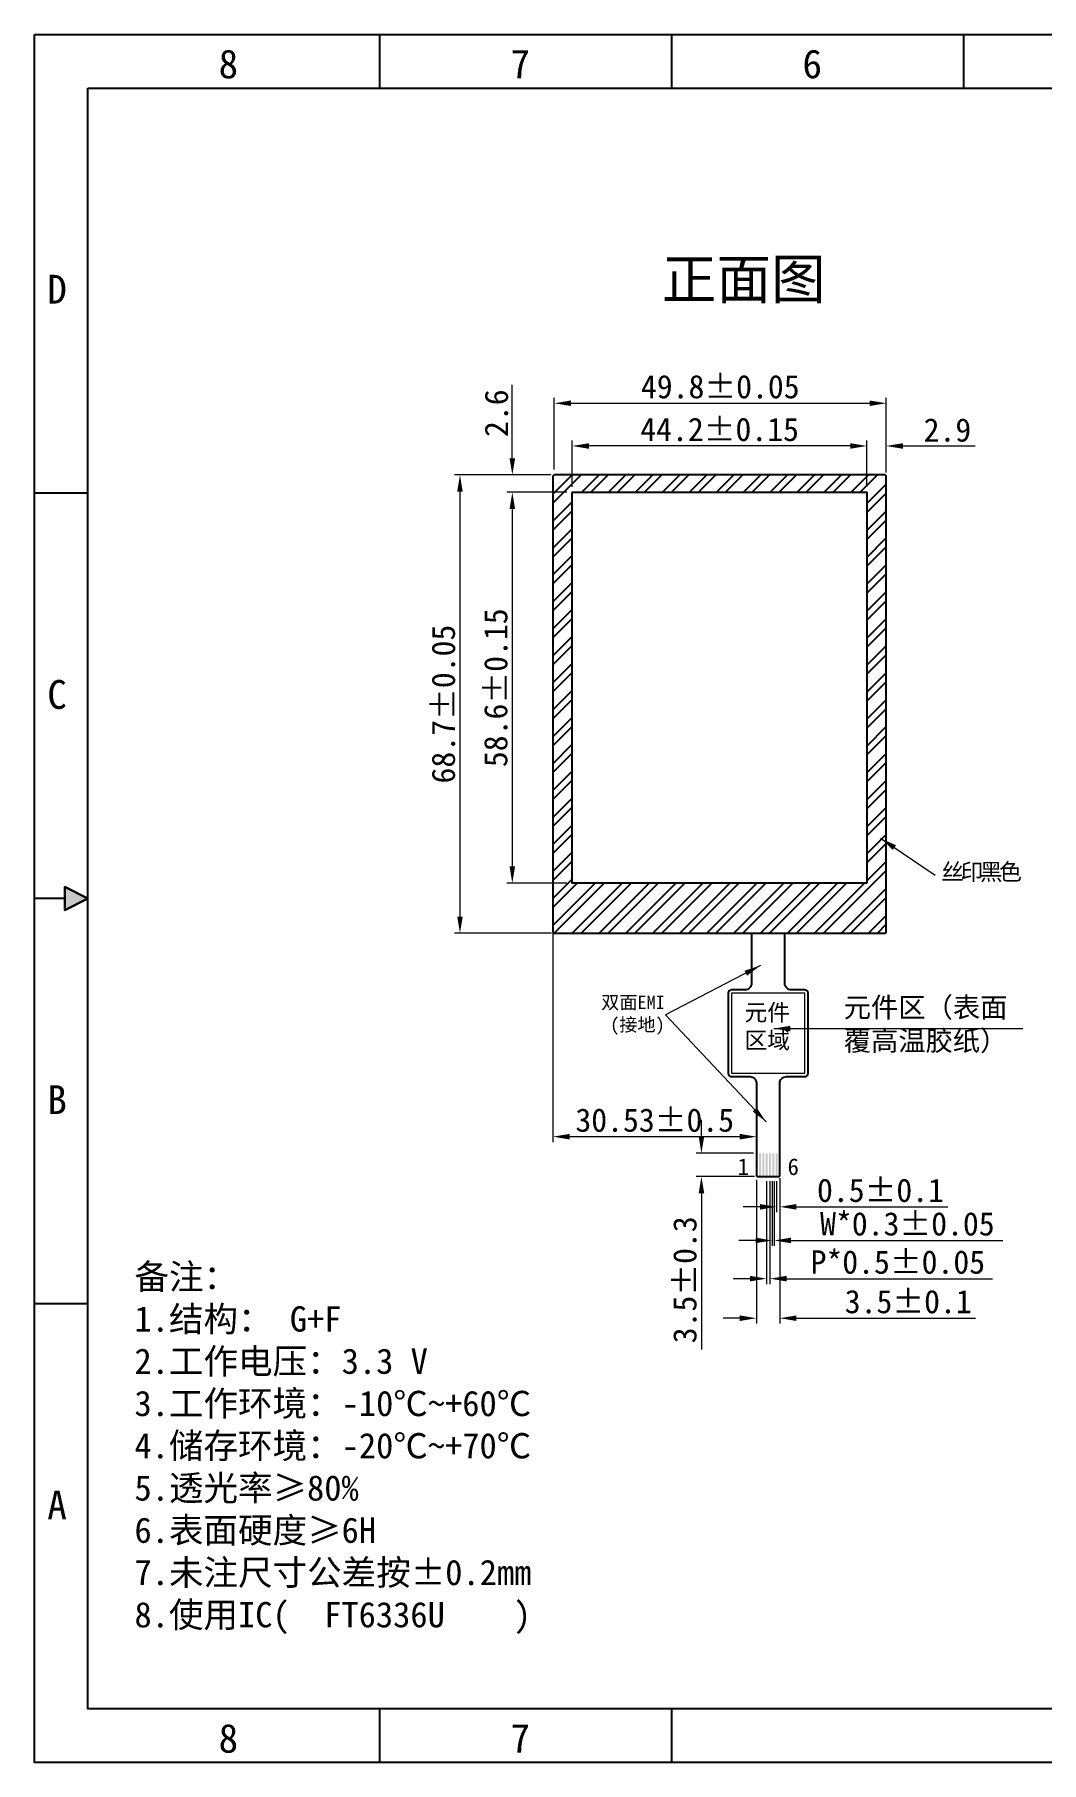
# Model space of a CAD drawing. Header units: millimetres. Extents: x 1751 to 2117, y 1400 to 1659.
# Drawn here: x 1751 to 1902, y 1400.2 to 1659.2 of the extents above; entities that cross this region are included whole.
import ezdxf

# ---------------------------------------------------------------- set-up
doc = ezdxf.new("R2010")
doc.units = ezdxf.units.MM
for name, color, linetype in [('dim', 4, 'Continuous'), ('FPC', 3, 'Continuous'), ('lens', 6, 'Continuous'), ('尺寸', 4, 'Continuous')]:
    doc.layers.add(name, color=color, linetype=linetype)
doc.layers.add('元件区', color=7, linetype='Continuous', lineweight=13)
doc.styles.add('ROMANC', font='')
doc.styles.get("Standard").update_dxf_attribs({"font": 'simhei.ttf'})
doc.styles.get('ROMANC').set_extended_font_data('SimSun')
doc.dimstyles.new('ISO-25', dxfattribs={"dimtxt": 2.5, "dimasz": 2.5, "dimexe": 1.25, "dimexo": 0.625, "dimtad": 1, "dimdsep": 46, "dimtxsty": 'Standard', "dimcen": 2.5, "dimadec": 0, "dimazin": 2, "dimtfac": 1, "dimtmove": 0, "dimatfit": 3, "dimfxl": 1, "dimarcsym": 0})
doc.dimstyles.new('ISO-25$0', dxfattribs={"dimtxt": 5, "dimasz": 2.5, "dimexe": 0.8, "dimexo": 0.8, "dimtad": 1, "dimzin": 9, "dimdsep": 46, "dimtxsty": 'Standard', "dimcen": 2.5, "dimclrd": 256, "dimclre": 256, "dimadec": 0, "dimazin": 2, "dimtfac": 1, "dimtofl": 0, "dimtmove": 0, "dimatfit": 3, "dimfxl": 0.8, "dimtolj": 1, "dimlwd": 13, "dimlwe": 13, "dimarcsym": 0})

# ---------------------------------------------------------------- blocks, each defined once
blk = doc.blocks.new('*D3')
at = {"layer": 'Defpoints', "color": 0}
for p in [(1859.28, 1488.3), (1862.78, 1488.36), (1862.78, 1466.77)]:
    blk.add_point(p, dxfattribs=at)
at = {"layer": 'dim', "lineweight": 13}
for p, q in [((1859.28, 1487.5), (1859.28, 1465.97)), ((1862.78, 1487.56), (1862.78, 1465.97)), ((1856.78, 1466.77), (1854.28, 1466.77)), ((1865.28, 1466.77), (1892.13, 1466.77))]:
    blk.add_line(p, q, dxfattribs=at)
at = {"layer": 'dim'}
for points in [[(1856.78, 1467.19), (1856.78, 1466.36), (1859.28, 1466.77)], [(1865.28, 1467.19), (1865.28, 1466.36), (1862.78, 1466.77)]]:
    blk.add_solid(points, dxfattribs=at)
at = {"layer": 'dim', "color": 0, "lineweight": 5, "insert": (1882.05, 1469.24), "char_height": 3.5, "attachment_point": 5}
blk.add_mtext('\\A1;3.5±0.1', dxfattribs=at)
blk = doc.blocks.new('*D4')
at = {"layer": 'Defpoints', "color": 0}
for p in [(1862.29, 1488.13), (1862.78, 1488.56), (1862.78, 1483.47)]:
    blk.add_point(p, dxfattribs=at)
at = {"layer": 'dim', "lineweight": 13}
for p, q in [((1862.29, 1487.33), (1862.29, 1482.67)), ((1862.78, 1487.76), (1862.78, 1482.67)), ((1859.79, 1483.47), (1857.29, 1483.47)), ((1865.28, 1483.47), (1887.99, 1483.47))]:
    blk.add_line(p, q, dxfattribs=at)
at = {"layer": 'dim'}
for points in [[(1859.79, 1483.89), (1859.79, 1483.05), (1862.29, 1483.47)], [(1865.28, 1483.89), (1865.28, 1483.05), (1862.78, 1483.47)]]:
    blk.add_solid(points, dxfattribs=at)
at = {"layer": 'dim', "color": 0, "lineweight": 5, "insert": (1877.89, 1485.93), "char_height": 3.5, "attachment_point": 5}
blk.add_mtext('\\A1;0.5±0.1', dxfattribs=at)
blk = doc.blocks.new('*D1')
at = {"layer": 'Defpoints', "color": 0}
for p in [(1861.64, 1488.13), (1861.94, 1488.13), (1861.94, 1478.43)]:
    blk.add_point(p, dxfattribs=at)
at = {"layer": 'dim', "lineweight": 13}
for p, q in [((1861.64, 1487.33), (1861.64, 1477.63)), ((1861.94, 1487.33), (1861.94, 1477.63)), ((1859.14, 1478.43), (1856.64, 1478.43)), ((1864.44, 1478.43), (1896.24, 1478.43))]:
    blk.add_line(p, q, dxfattribs=at)
at = {"layer": 'dim'}
for points in [[(1859.14, 1478.85), (1859.14, 1478.02), (1861.64, 1478.43)], [(1864.44, 1478.85), (1864.44, 1478.02), (1861.94, 1478.43)]]:
    blk.add_solid(points, dxfattribs=at)
at = {"layer": 'dim', "color": 0, "lineweight": 5, "insert": (1881.92, 1480.9), "char_height": 3.5, "attachment_point": 5}
blk.add_mtext('\\A1;W*0.3±0.05', dxfattribs=at)
blk = doc.blocks.new('*D2')
at = {"layer": 'Defpoints', "color": 0}
for p in [(1860.79, 1488.13), (1861.29, 1488.13), (1861.29, 1472.7)]:
    blk.add_point(p, dxfattribs=at)
at = {"layer": 'dim', "lineweight": 13}
for p, q in [((1860.79, 1487.33), (1860.79, 1471.9)), ((1861.29, 1487.33), (1861.29, 1471.9)), ((1858.29, 1472.7), (1855.79, 1472.7)), ((1863.79, 1472.7), (1894.69, 1472.7))]:
    blk.add_line(p, q, dxfattribs=at)
at = {"layer": 'dim'}
for points in [[(1858.29, 1473.12), (1858.29, 1472.29), (1860.79, 1472.7)], [(1863.79, 1473.12), (1863.79, 1472.29), (1861.29, 1472.7)]]:
    blk.add_solid(points, dxfattribs=at)
at = {"layer": 'dim', "color": 0, "lineweight": 5, "insert": (1880.49, 1475.17), "char_height": 3.5, "attachment_point": 5}
blk.add_mtext('\\A1;P*0.5±0.05', dxfattribs=at)
blk = doc.blocks.new('*D5')
at = {"layer": 'Defpoints', "color": 0}
for p in [(1831.65, 1597.55), (1831.65, 1590.6), (1875.85, 1590.6)]:
    blk.add_point(p, dxfattribs=at)
at = {"layer": 'dim', "lineweight": 13}
for p, q in [((1831.65, 1591.4), (1831.65, 1598.35)), ((1873.35, 1597.55), (1834.15, 1597.55)), ((1875.85, 1591.4), (1875.85, 1598.35))]:
    blk.add_line(p, q, dxfattribs=at)
at = {"layer": 'dim'}
for points in [[(1834.15, 1597.96), (1834.15, 1597.13), (1831.65, 1597.55)], [(1873.35, 1597.96), (1873.35, 1597.13), (1875.85, 1597.55)]]:
    blk.add_solid(points, dxfattribs=at)
at = {"layer": 'dim', "color": 0, "lineweight": 5, "insert": (1853.75, 1600.01), "char_height": 3.5, "attachment_point": 5}
blk.add_mtext('\\A1;44.2%%P0.15', dxfattribs=at)
blk = doc.blocks.new('*D6')
at = {"layer": 'Defpoints', "color": 0}
for p in [(1878.75, 1603.95), (1828.95, 1593.2), (1878.75, 1592.75)]:
    blk.add_point(p, dxfattribs=at)
at = {"layer": 'dim', "lineweight": 13}
for p, q in [((1828.95, 1594), (1828.95, 1604.75)), ((1831.45, 1603.95), (1876.25, 1603.95)), ((1878.75, 1593.55), (1878.75, 1604.75))]:
    blk.add_line(p, q, dxfattribs=at)
at = {"layer": 'dim'}
for points in [[(1831.45, 1604.37), (1831.45, 1603.54), (1828.95, 1603.95)], [(1876.25, 1604.37), (1876.25, 1603.54), (1878.75, 1603.95)]]:
    blk.add_solid(points, dxfattribs=at)
at = {"layer": 'dim', "color": 0, "lineweight": 5, "insert": (1853.85, 1606.42), "char_height": 3.5, "attachment_point": 5}
blk.add_mtext('\\A1;49.8%%P0.05', dxfattribs=at)
blk = doc.blocks.new('*D7')
at = {"layer": 'Defpoints', "color": 0}
for p in [(1831.65, 1590.6), (1822.65, 1532), (1831.65, 1532)]:
    blk.add_point(p, dxfattribs=at)
at = {"layer": 'dim', "lineweight": 13}
for p, q in [((1830.85, 1590.6), (1821.85, 1590.6)), ((1822.65, 1588.1), (1822.65, 1534.5)), ((1830.85, 1532), (1821.85, 1532))]:
    blk.add_line(p, q, dxfattribs=at)
at = {"layer": 'dim'}
for points in [[(1822.24, 1588.1), (1823.07, 1588.1), (1822.65, 1590.6)], [(1822.24, 1534.5), (1823.07, 1534.5), (1822.65, 1532)]]:
    blk.add_solid(points, dxfattribs=at)
at = {"layer": 'dim', "color": 0, "lineweight": 5, "insert": (1820.19, 1561.3), "char_height": 3.5, "attachment_point": 5, "rotation": 90}
blk.add_mtext('\\A1;58.6%%P0.15', dxfattribs=at)
blk = doc.blocks.new('*D8')
at = {"layer": 'Defpoints', "color": 0}
for p in [(1829.22, 1593.2), (1814.8, 1524.5), (1829.34, 1524.5)]:
    blk.add_point(p, dxfattribs=at)
at = {"layer": 'dim', "lineweight": 13}
for p, q in [((1828.42, 1593.2), (1814, 1593.2)), ((1814.8, 1590.7), (1814.8, 1527)), ((1828.54, 1524.5), (1814, 1524.5))]:
    blk.add_line(p, q, dxfattribs=at)
at = {"layer": 'dim'}
for points in [[(1814.38, 1590.7), (1815.21, 1590.7), (1814.8, 1593.2)], [(1814.38, 1527), (1815.21, 1527), (1814.8, 1524.5)]]:
    blk.add_solid(points, dxfattribs=at)
at = {"layer": 'dim', "color": 0, "lineweight": 5, "insert": (1812.33, 1558.85), "char_height": 3.5, "attachment_point": 5, "rotation": 90}
blk.add_mtext('\\A1;68.7%%P0.05', dxfattribs=at)
blk = doc.blocks.new('*D13')
at = {"layer": 'Defpoints', "color": 0}
for p in [(1828.75, 1525.55), (1859.28, 1498.17), (1828.75, 1493.99)]:
    blk.add_point(p, dxfattribs=at)
at = {"layer": 'dim', "lineweight": 13}
for p, q in [((1828.75, 1524.75), (1828.75, 1493.19)), ((1859.28, 1497.37), (1859.28, 1493.19)), ((1856.78, 1493.99), (1831.25, 1493.99))]:
    blk.add_line(p, q, dxfattribs=at)
at = {"layer": 'dim'}
for points in [[(1831.25, 1494.41), (1831.25, 1493.57), (1828.75, 1493.99)], [(1856.78, 1494.41), (1856.78, 1493.57), (1859.28, 1493.99)]]:
    blk.add_solid(points, dxfattribs=at)
at = {"layer": 'dim', "color": 0, "lineweight": 5, "insert": (1844.02, 1496.45), "char_height": 3.5, "attachment_point": 5}
blk.add_mtext('\\A1;30.53%%P0.5', dxfattribs=at)
blk = doc.blocks.new('*D15')
at = {"layer": 'Defpoints', "color": 0}
for p in [(1822.65, 1593.2), (1829.22, 1593.2), (1831.65, 1590.6)]:
    blk.add_point(p, dxfattribs=at)
at = {"layer": 'dim', "lineweight": 13}
for p, q in [((1822.65, 1595.7), (1822.65, 1606.72)), ((1828.42, 1593.2), (1821.85, 1593.2)), ((1830.85, 1590.6), (1821.85, 1590.6)), ((1822.65, 1588.1), (1822.65, 1585.6))]:
    blk.add_line(p, q, dxfattribs=at)
at = {"layer": 'dim'}
for points in [[(1822.24, 1595.7), (1823.07, 1595.7), (1822.65, 1593.2)], [(1822.24, 1588.1), (1823.07, 1588.1), (1822.65, 1590.6)]]:
    blk.add_solid(points, dxfattribs=at)
at = {"layer": 'dim', "color": 0, "lineweight": 5, "insert": (1820.28, 1602.46), "char_height": 3.5, "attachment_point": 5, "rotation": 90}
blk.add_mtext('\\A1;2.6', dxfattribs=at)
blk = doc.blocks.new('*D16')
at = {"layer": 'Defpoints', "color": 0}
for p in [(1878.75, 1597.55), (1878.75, 1592.75), (1875.85, 1590.6)]:
    blk.add_point(p, dxfattribs=at)
at = {"layer": 'dim', "lineweight": 13}
for p, q in [((1873.35, 1597.55), (1870.85, 1597.55)), ((1875.85, 1591.4), (1875.85, 1598.35)), ((1878.75, 1593.55), (1878.75, 1598.35)), ((1881.25, 1597.55), (1892.1, 1597.55))]:
    blk.add_line(p, q, dxfattribs=at)
at = {"layer": 'dim'}
for points in [[(1873.35, 1597.96), (1873.35, 1597.13), (1875.85, 1597.55)], [(1881.25, 1597.96), (1881.25, 1597.13), (1878.75, 1597.55)]]:
    blk.add_solid(points, dxfattribs=at)
at = {"layer": 'dim', "color": 0, "lineweight": 5, "insert": (1887.93, 1599.92), "char_height": 3.5, "attachment_point": 5}
blk.add_mtext('\\A1;2.9', dxfattribs=at)
blk = doc.blocks.new('*D22')
at = {"layer": 'Defpoints', "color": 0}
for p in [(1851.02, 1491.5), (1859.64, 1491.5), (1859.79, 1488)]:
    blk.add_point(p, dxfattribs=at)
at = {"layer": 'dim', "lineweight": 13}
for p, q in [((1851.02, 1494), (1851.02, 1496.5)), ((1858.84, 1491.5), (1850.22, 1491.5)), ((1858.99, 1488), (1850.22, 1488)), ((1851.02, 1485.5), (1851.02, 1462.07))]:
    blk.add_line(p, q, dxfattribs=at)
at = {"layer": 'dim'}
for points in [[(1850.61, 1494), (1851.44, 1494), (1851.02, 1491.5)], [(1850.61, 1485.5), (1851.44, 1485.5), (1851.02, 1488)]]:
    blk.add_solid(points, dxfattribs=at)
at = {"layer": 'dim', "color": 0, "lineweight": 5, "insert": (1848.56, 1472.53), "char_height": 3.5, "attachment_point": 5, "rotation": 90}
blk.add_mtext('\\A1;3.5%%P0.3', dxfattribs=at)

msp = doc.modelspace()

# ---------------------------------------------------------------- hatches: boundary and pattern name
at = {"layer": 'lens'}
h = msp.add_hatch(dxfattribs=at)
h.set_pattern_fill('ANSI32', color=256, scale=0.3, style=0)
h.paths.add_polyline_path([(1875.853, 1531.998), (1831.653, 1531.998), (1831.653, 1590.598), (1875.853, 1590.598)], flags=16)
edge = h.paths.add_edge_path()
edge.add_line((1828.753, 1592.998), (1828.753, 1524.698))
edge.add_arc((1828.953, 1524.698), 0.2, 180, 270)
edge.add_line((1828.953, 1524.498), (1878.553, 1524.498))
edge.add_arc((1878.553, 1524.698), 0.2, 270, 360)
edge.add_line((1878.753, 1524.698), (1878.753, 1592.998))
edge.add_arc((1878.553, 1592.998), 0.2, 360, 450)
edge.add_line((1878.553, 1593.198), (1828.953, 1593.198))
edge.add_arc((1828.953, 1592.998), 0.2, 90, 180)

# ---------------------------------------------------------------- linework, layer by layer
for points in [[(1750.973, 1659.232), (2117.363, 1659.232), (2117.363, 1400.169), (1750.973, 1400.169)], [(1758.991, 1651.214), (2109.344, 1651.214), (2109.344, 1408.187), (1758.991, 1408.187)], [(1758.991, 1529.7), (1755.532, 1531.43)], [(1755.532, 1531.43), (1755.532, 1527.971)], [(1755.532, 1527.971), (1758.991, 1529.7)]]:
    msp.add_lwpolyline(points, close=True)
for points in [[(1802.785, 1651.214), (1802.785, 1659.232)], [(1846.58, 1651.214), (1846.58, 1659.232)], [(1890.374, 1651.214), (1890.374, 1659.232)], [(1758.991, 1590.457), (1750.973, 1590.457)], [(1755.532, 1529.7), (1750.973, 1529.7)], [(1758.991, 1468.944), (1750.973, 1468.944)], [(1802.785, 1400.169), (1802.785, 1408.187)], [(1846.58, 1400.169), (1846.58, 1408.187)]]:
    msp.add_lwpolyline(points)
msp.add_solid([(1755.532, 1531.43), (1755.532, 1527.971), (1755.532, 1531.43), (1758.991, 1529.7)])
at = {"layer": 'FPC', "linetype": 'Continuous'}
msp.add_lwpolyline([(1858.525, 1524.498, -0.032501), (1858.533, 1524.369), (1858.533, 1516.998, -0.4142136), (1857.533, 1515.998), (1855.533, 1515.998, 0.4142136), (1855.033, 1515.498), (1855.033, 1503.498, 0.4142136), (1855.533, 1502.998), (1858.283, 1502.998, -0.4142136), (1859.283, 1501.998), (1859.283, 1488.198, 0.4142136), (1859.483, 1487.998), (1862.583, 1487.998, 0.4142136), (1862.783, 1488.198), (1862.783, 1501.998, -0.4142136), (1863.783, 1502.998), (1866.533, 1502.998, 0.4142136), (1867.033, 1503.498), (1867.033, 1515.498, 0.4142136), (1866.533, 1515.998), (1864.533, 1515.998, -0.4142136), (1863.533, 1516.998), (1863.533, 1524.369, -0.032501), (1863.541, 1524.498, -0.032501)], format="xyb", dxfattribs=at)
at = {"layer": 'FPC', "linetype": 'ByBlock'}
for points in [[(1859.637, 1491.498), (1859.937, 1491.498), (1859.637, 1488.132), (1859.937, 1488.132)], [(1859.637, 1491.498), (1859.937, 1491.498), (1859.637, 1488.132), (1859.937, 1488.132)], [(1860.137, 1491.498), (1860.437, 1491.498), (1860.137, 1488.132), (1860.437, 1488.132)], [(1860.137, 1491.498), (1860.437, 1491.498), (1860.137, 1488.132), (1860.437, 1488.132)], [(1860.637, 1491.498), (1860.937, 1491.498), (1860.637, 1488.132), (1860.937, 1488.132)], [(1860.637, 1491.498), (1860.937, 1491.498), (1860.637, 1488.132), (1860.937, 1488.132)], [(1861.137, 1491.498), (1861.437, 1491.498), (1861.137, 1488.132), (1861.437, 1488.132)], [(1861.137, 1491.498), (1861.437, 1491.498), (1861.137, 1488.132), (1861.437, 1488.132)], [(1861.637, 1491.498), (1861.937, 1491.498), (1861.637, 1488.132), (1861.937, 1488.132)], [(1861.637, 1491.498), (1861.937, 1491.498), (1861.637, 1488.132), (1861.937, 1488.132)], [(1862.137, 1491.498), (1862.437, 1491.498), (1862.137, 1488.132), (1862.437, 1488.132)], [(1862.137, 1491.498), (1862.437, 1491.498), (1862.137, 1488.132), (1862.437, 1488.132)]]:
    msp.add_solid(points, dxfattribs=at)
at = {"layer": 'lens'}
msp.add_lwpolyline([(1828.753, 1592.998), (1828.753, 1524.698, 0.4142136), (1828.953, 1524.498), (1878.553, 1524.498, 0.4142136), (1878.753, 1524.698), (1878.753, 1592.998, 0.4142136), (1878.553, 1593.198), (1828.953, 1593.198, 0.4142136)], format="xyb", close=True, dxfattribs=at)
msp.add_lwpolyline([(1875.853, 1531.998), (1831.653, 1531.998), (1831.653, 1590.598), (1875.853, 1590.598)], close=True, dxfattribs=at)
at = {"layer": '元件区', "linetype": 'ByBlock'}
msp.add_lwpolyline([(1855.533, 1503.498), (1866.533, 1503.498), (1866.533, 1515.498), (1855.533, 1515.498)], close=True, dxfattribs=at)

# ---------------------------------------------------------------- texts
at = {"style": 'ROMANC'}
for s, p in [('8', (1778.586, 1652.677)), ('7', (1822.38, 1652.677)), ('6', (1866.174, 1652.677)), ('D', (1752.882, 1618.891)), ('C', (1752.882, 1558.134)), ('B', (1752.882, 1497.378)), ('A', (1752.882, 1436.621)), ('8', (1778.586, 1401.633)), ('7', (1822.38, 1401.633))]:
    msp.add_text(s, height=4.318, dxfattribs=at).set_placement(p)
at = {"attachment_point": 1}
for s, insert, char_height, width in [('1', (1856.458, 1490.739), 2.5, 1.21794), ('6', (1863.944, 1490.739), 2.5, 1.21794), ('备注：\\P1.结构： G+F\\P2.工作电压：3.3 V \\P3.工作环境：-10℃~+60℃\\P4.储存环境：-20℃~+70℃\\P5.透光率≥80%\\P6.表面硬度≥6H\\P7.未注尺寸公差按±0.2mm\\P8.使用IC({\\C1; } {\\C1;FT6336U} {\\C1;   })', (1765.967, 1474.901), 3.8, 163.60428)]:
    msp.add_mtext(s, dxfattribs=dict(at, insert=insert, char_height=char_height, width=width))
at = {"layer": 'dim', "color": 0, "lineweight": 0, "insert": (1845.105, 1625.569), "char_height": 6, "attachment_point": 1}
msp.add_mtext('{\\fPMingLiU|b0|i0|c134|p18;正面图}', dxfattribs=at)
at = {"layer": 'dim', "insert": (1892.793, 1534.951), "char_height": 2.5, "width": 57.44385, "attachment_point": 2}
msp.add_mtext('{\\T0.8;丝印黑色}', dxfattribs=at)
at = {"layer": '尺寸'}
for s, insert, char_height, width, attachment_point in [('双面EMI\\P(接地)', (1845.516, 1509.263), 2, 25.4183, 9), ('元件区（表面\\P覆高温胶纸）', (1872.375, 1514.883), 3, 68.93513, 1)]:
    msp.add_mtext(s, dxfattribs=dict(at, insert=insert, char_height=char_height, width=width, attachment_point=attachment_point))
at = {"layer": '尺寸', "color": 1, "insert": (1857.49, 1513.866), "char_height": 2.5, "width": 8.44288, "attachment_point": 1}
msp.add_mtext('元件区域', dxfattribs=at)

# ---------------------------------------------------------------- dimensions: what is measured, and where the dimension line sits
at = {"layer": 'dim', "color": 4, "lineweight": 5}
dim = msp.add_linear_dim(base=(1822.655, 1593.198), p1=(1831.653, 1590.598), p2=(1829.224, 1593.198), angle=90, dimstyle='ISO-25$0', override={"dimtxt": 3.5}, dxfattribs=at)
dim.commit()
dim.dimension.update_dxf_attribs({"geometry": '*D15', "text_midpoint": (1820.28, 1602.461)})
for base, p1, p2, text, picture, middle in [((1878.753, 1603.952), (1828.953, 1593.198), (1878.753, 1592.747), '<>%%P0.05', '*D6', (1853.853, 1606.416)), ((1831.653, 1597.548), (1875.853, 1590.598), (1831.653, 1590.598), '<>%%P0.15', '*D5', (1853.753, 1600.012)), ((1828.753, 1493.991), (1859.283, 1498.173), (1828.753, 1525.547), '<>%%P0.5', '*D13', (1844.018, 1496.454))]:
    dim = msp.add_linear_dim(base=base, p1=p1, p2=p2, text=text, dimstyle='ISO-25$0', override={"dimtxt": 3.5}, dxfattribs=at)
    dim.commit()
    dim.dimension.update_dxf_attribs({"geometry": picture, "text_midpoint": middle})
for base, p1, p2, override, picture, middle in [((1878.753, 1597.548), (1875.853, 1590.598), (1878.753, 1592.747), {"dimtxt": 3.5}, '*D16', (1887.927, 1599.923)), ((1862.783, 1483.469), (1862.287, 1488.132), (1862.783, 1488.559), {"dimtxt": 3.5, "dimgap": 0.625, "dimtol": 1, "dimlim": 0, "dimtp": 0.1, "dimtm": 0.1, "dimtfac": 1, "dimtdec": 1, "dimtolj": 1}, '*D4', (1877.885, 1485.932))]:
    dim = msp.add_linear_dim(base=base, p1=p1, p2=p2, dimstyle='ISO-25$0', override=override, dxfattribs=at)
    dim.commit()
    dim.dimension.update_dxf_attribs({"geometry": picture, "text_midpoint": middle})
for base, p1, p2, text, picture, middle in [((1814.798, 1524.498), (1829.224, 1593.198), (1829.34, 1524.498), '<>%%P0.05', '*D8', (1812.334, 1558.848)), ((1822.655, 1531.998), (1831.653, 1590.598), (1831.653, 1531.998), '<>%%P0.15', '*D7', (1820.191, 1561.298))]:
    dim = msp.add_linear_dim(base=base, p1=p1, p2=p2, angle=90, text=text, dimstyle='ISO-25$0', override={"dimtxt": 3.5}, dxfattribs=at)
    dim.commit()
    dim.dimension.update_dxf_attribs({"geometry": picture, "text_midpoint": middle})
dim = msp.add_linear_dim(base=(1851.025, 1491.498), p1=(1859.793, 1487.998), p2=(1859.637, 1491.498), angle=90, text='<>%%P0.3', dimstyle='ISO-25$0', override={"dimtxt": 3.5}, dxfattribs=at)
dim.commit()
dim.dimension.update_dxf_attribs({"geometry": '*D22', "text_midpoint": (1851.025, 1472.532), "dimtype": 160})
dim = msp.add_linear_dim(base=(1862.783, 1466.774), p1=(1859.283, 1488.298), p2=(1862.783, 1488.363), dimstyle='ISO-25$0', override={"dimtxt": 3.5, "dimgap": 0.625, "dimtol": 1, "dimlim": 0, "dimtp": 0.1, "dimtm": 0.1, "dimtfac": 1, "dimtdec": 1, "dimtolj": 1}, dxfattribs=at)
dim.commit()
dim.dimension.update_dxf_attribs({"geometry": '*D3', "text_midpoint": (1882.05, 1466.774), "dimtype": 160})
for base, p1, p2, text, picture, middle in [((1861.287, 1472.703), (1860.787, 1488.132), (1861.287, 1488.132), 'P*<>', '*D2', (1880.489, 1472.703)), ((1861.937, 1478.432), (1861.637, 1488.132), (1861.937, 1488.132), 'W*<>', '*D1', (1881.918, 1478.432))]:
    dim = msp.add_linear_dim(base=base, p1=p1, p2=p2, text=text, dimstyle='ISO-25$0', override={"dimtxt": 3.5, "dimgap": 0.625, "dimtol": 1, "dimlim": 0, "dimtp": 0.05, "dimtm": 0.05, "dimtfac": 1, "dimtdec": 2, "dimtolj": 1}, dxfattribs=at)
    dim.commit()
    dim.dimension.update_dxf_attribs({"geometry": picture, "text_midpoint": middle, "dimtype": 160})

# ---------------------------------------------------------------- leaders
for points in [[(1877.908, 1538.732), (1886.102, 1533.199)], [(1859.889, 1519.656), (1845.639, 1512.236)], [(1860.727, 1496.224), (1845.639, 1512.236)], [(1861.878, 1510.2), (1899.232, 1510.2)]]:
    msp.add_leader(points, dimstyle='ISO-25', override={"dimtxt": 5, "dimexe": 0.8, "dimexo": 0.8, "dimzin": 9, "dimclrd": 256, "dimclre": 256, "dimtol": 1, "dimtp": 0.1, "dimtm": 0.1, "dimtdec": 1, "dimtofl": 0, "dimfxl": 0.8, "dimtolj": 1, "dimlwd": 13, "dimlwe": 13}, dxfattribs=at)

doc.saveas('drawing.dxf')
